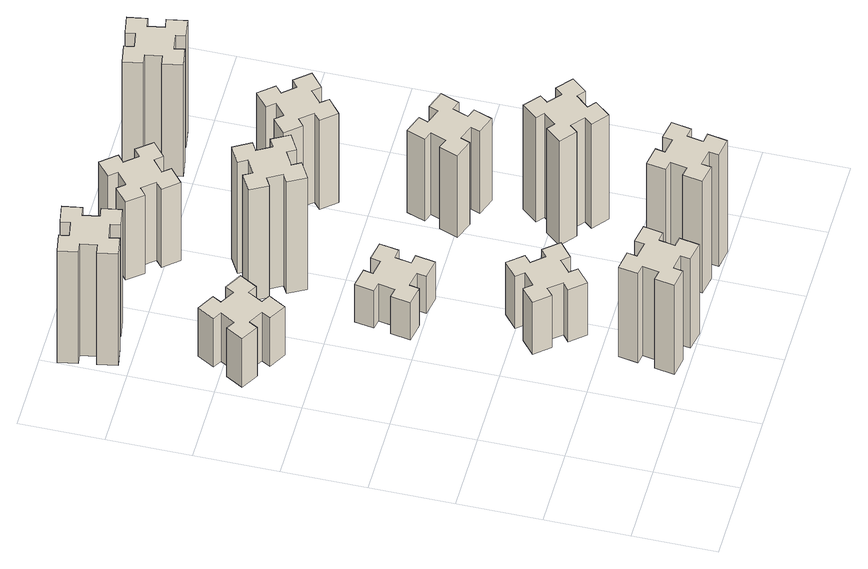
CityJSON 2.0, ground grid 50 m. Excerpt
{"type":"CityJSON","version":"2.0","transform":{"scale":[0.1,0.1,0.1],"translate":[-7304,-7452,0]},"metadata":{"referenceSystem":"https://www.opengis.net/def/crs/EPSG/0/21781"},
"CityObjects":{
"building1":{"type":"Building","attributes":{"class":"1000","function":"1000","usage":"1000","yearOfConstruction":2016,"roofType":"1000","measuredHeight":72,"storeysAboveGround":30,"storeysBelowGround":0},"geometry":[{"type":"Solid","lod":"1","boundaries":[[[[0,1,2,3,4,5,6,7,8,9,10,11,12,13,14,15,16,17,18,19]],[[17,16,20,21]],[[16,15,22,20]],[[15,14,23,22]],[[14,13,24,23]],[[13,12,25,24]],[[12,11,26,25]],[[11,10,27,26]],[[10,9,28,27]],[[9,8,29,28]],[[8,7,30,29]],[[7,6,31,30]],[[6,5,32,31]],[[5,4,33,32]],[[4,3,34,33]],[[3,2,35,34]],[[2,1,36,35]],[[1,0,37,36]],[[0,19,38,37]],[[19,18,39,38]],[[18,17,21,39]],[[24,25,26,27,28,29,30,31,32,33,34,35,36,37,38,39,21,20,22,23]]]]}]},
"building2":{"type":"Building","attributes":{"class":"1000","function":"1000","usage":"1000","yearOfConstruction":2016,"roofType":"1000","measuredHeight":39,"storeysAboveGround":30,"storeysBelowGround":0},"geometry":[{"type":"Solid","lod":"1","boundaries":[[[[40,41,42,43,44,45,46,47,48,49,50,51,52,53,54,55,56,57,58,59]],[[57,56,60,61]],[[56,55,62,60]],[[55,54,63,62]],[[54,53,64,63]],[[53,52,65,64]],[[52,51,66,65]],[[51,50,67,66]],[[50,49,68,67]],[[49,48,69,68]],[[48,47,70,69]],[[47,46,71,70]],[[46,45,72,71]],[[45,44,73,72]],[[44,43,74,73]],[[43,42,75,74]],[[42,41,76,75]],[[41,40,77,76]],[[40,59,78,77]],[[59,58,79,78]],[[58,57,61,79]],[[64,65,66,67,68,69,70,71,72,73,74,75,76,77,78,79,61,60,62,63]]]]}]},
"building3":{"type":"Building","attributes":{"class":"1000","function":"1000","usage":"1000","yearOfConstruction":2016,"roofType":"1000","measuredHeight":90,"storeysAboveGround":30,"storeysBelowGround":0},"geometry":[{"type":"Solid","lod":"1","boundaries":[[[[80,81,82,83,84,85,86,87,88,89,90,91,92,93,94,95,96,97,98,99]],[[97,96,100,101]],[[96,95,102,100]],[[95,94,103,102]],[[94,93,104,103]],[[93,92,105,104]],[[92,91,106,105]],[[91,90,107,106]],[[90,89,108,107]],[[89,88,109,108]],[[88,87,110,109]],[[87,86,111,110]],[[86,85,112,111]],[[85,84,113,112]],[[84,83,114,113]],[[83,82,115,114]],[[82,81,116,115]],[[81,80,117,116]],[[80,99,118,117]],[[99,98,119,118]],[[98,97,101,119]],[[104,105,106,107,108,109,110,111,112,113,114,115,116,117,118,119,101,100,102,103]]]]}]},
"building4":{"type":"Building","attributes":{"class":"1000","function":"1000","usage":"1000","yearOfConstruction":2016,"roofType":"1000","measuredHeight":42,"storeysAboveGround":30,"storeysBelowGround":0},"geometry":[{"type":"Solid","lod":"1","boundaries":[[[[120,121,122,123,124,125,126,127,128,129,130,131,132,133,134,135,136,137,138,139]],[[137,136,140,141]],[[136,135,142,140]],[[135,134,143,142]],[[134,133,144,143]],[[133,132,145,144]],[[132,131,146,145]],[[131,130,147,146]],[[130,129,148,147]],[[129,128,149,148]],[[128,127,150,149]],[[127,126,151,150]],[[126,125,152,151]],[[125,124,153,152]],[[124,123,154,153]],[[123,122,155,154]],[[122,121,156,155]],[[121,120,157,156]],[[120,139,158,157]],[[139,138,159,158]],[[138,137,141,159]],[[144,145,146,147,148,149,150,151,152,153,154,155,156,157,158,159,141,140,142,143]]]]}]},
"building5":{"type":"Building","attributes":{"class":"1000","function":"1000","usage":"1000","yearOfConstruction":2016,"roofType":"1000","measuredHeight":30,"storeysAboveGround":30,"storeysBelowGround":0},"geometry":[{"type":"Solid","lod":"1","boundaries":[[[[160,161,162,163,164,165,166,167,168,169,170,171,172,173,174,175,176,177,178,179]],[[177,176,180,181]],[[176,175,182,180]],[[175,174,183,182]],[[174,173,184,183]],[[173,172,185,184]],[[172,171,186,185]],[[171,170,187,186]],[[170,169,188,187]],[[169,168,189,188]],[[168,167,190,189]],[[167,166,191,190]],[[166,165,192,191]],[[165,164,193,192]],[[164,163,194,193]],[[163,162,195,194]],[[162,161,196,195]],[[161,160,197,196]],[[160,179,198,197]],[[179,178,199,198]],[[178,177,181,199]],[[184,185,186,187,188,189,190,191,192,193,194,195,196,197,198,199,181,180,182,183]]]]}]},
"building6":{"type":"Building","attributes":{"class":"1000","function":"1000","usage":"1000","yearOfConstruction":2016,"roofType":"1000","measuredHeight":90,"storeysAboveGround":30,"storeysBelowGround":0},"geometry":[{"type":"Solid","lod":"1","boundaries":[[[[200,201,202,203,204,205,206,207,208,209,210,211,212,213,214,215,216,217,218,219]],[[217,216,220,221]],[[216,215,222,220]],[[215,214,223,222]],[[214,213,224,223]],[[213,212,225,224]],[[212,211,226,225]],[[211,210,227,226]],[[210,209,228,227]],[[209,208,229,228]],[[208,207,230,229]],[[207,206,231,230]],[[206,205,232,231]],[[205,204,233,232]],[[204,203,234,233]],[[203,202,235,234]],[[202,201,236,235]],[[201,200,237,236]],[[200,219,238,237]],[[219,218,239,238]],[[218,217,221,239]],[[224,225,226,227,228,229,230,231,232,233,234,235,236,237,238,239,221,220,222,223]]]]}]},
"building7":{"type":"Building","attributes":{"class":"1000","function":"1000","usage":"1000","yearOfConstruction":2016,"roofType":"1000","measuredHeight":90,"storeysAboveGround":30,"storeysBelowGround":0},"geometry":[{"type":"Solid","lod":"1","boundaries":[[[[240,241,242,243,244,245,246,247,248,249,250,251,252,253,254,255,256,257,258,259]],[[257,256,260,261]],[[256,255,262,260]],[[255,254,263,262]],[[254,253,264,263]],[[253,252,265,264]],[[252,251,266,265]],[[251,250,267,266]],[[250,249,268,267]],[[249,248,269,268]],[[248,247,270,269]],[[247,246,271,270]],[[246,245,272,271]],[[245,244,273,272]],[[244,243,274,273]],[[243,242,275,274]],[[242,241,276,275]],[[241,240,277,276]],[[240,259,278,277]],[[259,258,279,278]],[[258,257,261,279]],[[264,265,266,267,268,269,270,271,272,273,274,275,276,277,278,279,261,260,262,263]]]]}]},
"building8":{"type":"Building","attributes":{"class":"1000","function":"1000","usage":"1000","yearOfConstruction":2016,"roofType":"1000","measuredHeight":63,"storeysAboveGround":30,"storeysBelowGround":0},"geometry":[{"type":"Solid","lod":"1","boundaries":[[[[280,281,282,283,284,285,286,287,288,289,290,291,292,293,294,295,296,297,298,299]],[[297,296,300,301]],[[296,295,302,300]],[[295,294,303,302]],[[294,293,304,303]],[[293,292,305,304]],[[292,291,306,305]],[[291,290,307,306]],[[290,289,308,307]],[[289,288,309,308]],[[288,287,310,309]],[[287,286,311,310]],[[286,285,312,311]],[[285,284,313,312]],[[284,283,314,313]],[[283,282,315,314]],[[282,281,316,315]],[[281,280,317,316]],[[280,299,318,317]],[[299,298,319,318]],[[298,297,301,319]],[[304,305,306,307,308,309,310,311,312,313,314,315,316,317,318,319,301,300,302,303]]]]}]},
"building9":{"type":"Building","attributes":{"class":"1000","function":"1000","usage":"1000","yearOfConstruction":2016,"roofType":"1000","measuredHeight":84,"storeysAboveGround":30,"storeysBelowGround":0},"geometry":[{"type":"Solid","lod":"1","boundaries":[[[[320,321,322,323,324,325,326,327,328,329,330,331,332,333,334,335,336,337,338,339]],[[337,336,340,341]],[[336,335,342,340]],[[335,334,343,342]],[[334,333,344,343]],[[333,332,345,344]],[[332,331,346,345]],[[331,330,347,346]],[[330,329,348,347]],[[329,328,349,348]],[[328,327,350,349]],[[327,326,351,350]],[[326,325,352,351]],[[325,324,353,352]],[[324,323,354,353]],[[323,322,355,354]],[[322,321,356,355]],[[321,320,357,356]],[[320,339,358,357]],[[339,338,359,358]],[[338,337,341,359]],[[344,345,346,347,348,349,350,351,352,353,354,355,356,357,358,359,341,340,342,343]]]]}]},
"building10":{"type":"Building","attributes":{"class":"1000","function":"1000","usage":"1000","yearOfConstruction":2016,"roofType":"1000","measuredHeight":66,"storeysAboveGround":30,"storeysBelowGround":0},"geometry":[{"type":"Solid","lod":"1","boundaries":[[[[360,361,362,363,364,365,366,367,368,369,370,371,372,373,374,375,376,377,378,379]],[[377,376,380,381]],[[376,375,382,380]],[[375,374,383,382]],[[374,373,384,383]],[[373,372,385,384]],[[372,371,386,385]],[[371,370,387,386]],[[370,369,388,387]],[[369,368,389,388]],[[368,367,390,389]],[[367,366,391,390]],[[366,365,392,391]],[[365,364,393,392]],[[364,363,394,393]],[[363,362,395,394]],[[362,361,396,395]],[[361,360,397,396]],[[360,379,398,397]],[[379,378,399,398]],[[378,377,381,399]],[[384,385,386,387,388,389,390,391,392,393,394,395,396,397,398,399,381,380,382,383]]]]}]},
"building11":{"type":"Building","attributes":{"class":"1000","function":"1000","usage":"1000","yearOfConstruction":2016,"roofType":"1000","measuredHeight":72,"storeysAboveGround":30,"storeysBelowGround":0},"geometry":[{"type":"Solid","lod":"1","boundaries":[[[[400,401,402,403,404,405,406,407,408,409,410,411,412,413,414,415,416,417,418,419]],[[417,416,420,421]],[[416,415,422,420]],[[415,414,423,422]],[[414,413,424,423]],[[413,412,425,424]],[[412,411,426,425]],[[411,410,427,426]],[[410,409,428,427]],[[409,408,429,428]],[[408,407,430,429]],[[407,406,431,430]],[[406,405,432,431]],[[405,404,433,432]],[[404,403,434,433]],[[403,402,435,434]],[[402,401,436,435]],[[401,400,437,436]],[[400,419,438,437]],[[419,418,439,438]],[[418,417,421,439]],[[424,425,426,427,428,429,430,431,432,433,434,435,436,437,438,439,421,420,422,423]]]]}]},
"building12":{"type":"Building","attributes":{"class":"1000","function":"1000","usage":"1000","yearOfConstruction":2016,"roofType":"1000","measuredHeight":90,"storeysAboveGround":30,"storeysBelowGround":0},"geometry":[{"type":"Solid","lod":"1","boundaries":[[[[440,441,442,443,444,445,446,447,448,449,450,451,452,453,454,455,456,457,458,459]],[[457,456,460,461]],[[456,455,462,460]],[[455,454,463,462]],[[454,453,464,463]],[[453,452,465,464]],[[452,451,466,465]],[[451,450,467,466]],[[450,449,468,467]],[[449,448,469,468]],[[448,447,470,469]],[[447,446,471,470]],[[446,445,472,471]],[[445,444,473,472]],[[444,443,474,473]],[[443,442,475,474]],[[442,441,476,475]],[[441,440,477,476]],[[440,459,478,477]],[[459,458,479,478]],[[458,457,461,479]],[[464,465,466,467,468,469,470,471,472,473,474,475,476,477,478,479,461,460,462,463]]]]}]}
},
"vertices":[
[846,274,0],[828,175,0],[769,186,0],[748,67,0],[867,47,0],[877,106,0],[975,88,0],[965,29,0],[1083,8,0],[1104,127,0],[1045,137,0],[1062,235,0],[1121,225,0],[1142,343,0],[1024,364,0],[1014,305,0],[915,322,0],[926,381,0],[807,402,0],[787,284,0],[915,322,720],[926,381,720],[1014,305,720],[1024,364,720],[1142,343,720],[1121,225,720],[1062,235,720],[1045,137,720],[1104,127,720],[1083,8,720],[965,29,720],[975,88,720],[877,106,720],[867,47,720],[748,67,720],[769,186,720],[828,175,720],[846,274,720],[787,284,720],[807,402,720],
[376,2327,0],[426,2414,0],[478,2384,0],[538,2488,0],[434,2548,0],[404,2496,0],[317,2546,0],[347,2598,0],[243,2658,0],[183,2554,0],[235,2524,0],[185,2437,0],[133,2467,0],[73,2363,0],[177,2303,0],[207,2355,0],[294,2305,0],[264,2253,0],[368,2193,0],[428,2297,0],[294,2305,390],[264,2253,390],[207,2355,390],[177,2303,390],[73,2363,390],[133,2467,390],[185,2437,390],[235,2524,390],[183,2554,390],[243,2658,390],[347,2598,390],[317,2546,390],[404,2496,390],[434,2548,390],[538,2488,390],[478,2384,390],[426,2414,390],[376,2327,390],[428,2297,390],[368,2193,390],
[235,3382,0],[137,3365,0],[127,3424,0],[8,3403,0],[29,3285,0],[88,3295,0],[106,3197,0],[47,3187,0],[67,3068,0],[186,3089,0],[175,3148,0],[274,3166,0],[284,3107,0],[402,3127,0],[381,3246,0],[322,3235,0],[305,3334,0],[364,3344,0],[343,3462,0],[225,3441,0],[305,3334,900],[364,3344,900],[322,3235,900],[381,3246,900],[402,3127,900],[284,3107,900],[274,3166,900],[175,3148,900],[186,3089,900],[67,3068,900],[47,3187,900],[106,3197,900],[88,3295,900],[29,3285,900],[8,3403,900],[127,3424,900],[137,3365,900],[235,3382,900],[225,3441,900],[343,3462,900],
[913,962,0],[836,897,0],[798,943,0],[706,866,0],[783,774,0],[829,813,0],[893,736,0],[847,698,0],[924,606,0],[1016,683,0],[978,729,0],[1054,793,0],[1093,747,0],[1185,824,0],[1108,916,0],[1062,878,0],[997,954,0],[1043,993,0],[966,1085,0],[874,1008,0],[997,954,420],[1043,993,420],[1062,878,420],[1108,916,420],[1185,824,420],[1093,747,420],[1054,793,420],[978,729,420],[1016,683,420],[924,606,420],[847,698,420],[893,736,420],[829,813,420],[783,774,420],[706,866,420],[798,943,420],[836,897,420],[913,962,420],[874,1008,420],[966,1085,420],
[945,1617,0],[962,1715,0],[1021,1705,0],[1042,1823,0],[924,1844,0],[914,1785,0],[815,1802,0],[826,1861,0],[707,1882,0],[687,1764,0],[746,1754,0],[728,1655,0],[669,1666,0],[648,1547,0],[767,1527,0],[777,1586,0],[875,1568,0],[865,1509,0],[983,1488,0],[1004,1607,0],[875,1568,300],[865,1509,300],[777,1586,300],[767,1527,300],[648,1547,300],[669,1666,300],[728,1655,300],[746,1754,300],[687,1764,300],[707,1882,300],[826,1861,300],[815,1802,300],[914,1785,300],[924,1844,300],[1042,1823,300],[1021,1705,300],[962,1715,300],[945,1617,300],[1004,1607,300],[983,1488,300],
[1654,305,0],[1555,322,0],[1566,381,0],[1447,402,0],[1427,284,0],[1486,274,0],[1468,175,0],[1409,186,0],[1388,67,0],[1507,47,0],[1517,106,0],[1615,88,0],[1605,29,0],[1723,8,0],[1744,127,0],[1685,137,0],[1702,235,0],[1761,225,0],[1782,343,0],[1664,364,0],[1702,235,900],[1761,225,900],[1685,137,900],[1744,127,900],[1723,8,900],[1605,29,900],[1615,88,900],[1517,106,900],[1507,47,900],[1388,67,900],[1409,186,900],[1468,175,900],[1486,274,900],[1427,284,900],[1447,402,900],[1566,381,900],[1555,322,900],[1654,305,900],[1664,364,900],[1782,343,900],
[957,2305,0],[1044,2355,0],[1074,2303,0],[1178,2363,0],[1118,2467,0],[1066,2437,0],[1016,2524,0],[1068,2554,0],[1008,2658,0],[904,2598,0],[934,2546,0],[847,2496,0],[817,2548,0],[713,2488,0],[773,2384,0],[825,2414,0],[875,2327,0],[823,2297,0],[883,2193,0],[987,2253,0],[875,2327,900],[823,2297,900],[825,2414,900],[773,2384,900],[713,2488,900],[817,2548,900],[847,2496,900],[934,2546,900],[904,2598,900],[1008,2658,900],[1068,2554,900],[1016,2524,900],[1066,2437,900],[1118,2467,900],[1178,2363,900],[1074,2303,900],[1044,2355,900],[957,2305,900],[987,2253,900],[883,2193,900],
[1062,3198,0],[997,3274,0],[1043,3313,0],[966,3405,0],[874,3328,0],[913,3282,0],[836,3217,0],[798,3263,0],[706,3186,0],[783,3094,0],[829,3133,0],[893,3056,0],[847,3018,0],[924,2926,0],[1016,3003,0],[978,3049,0],[1054,3113,0],[1093,3067,0],[1185,3144,0],[1108,3236,0],[1054,3113,630],[1093,3067,630],[978,3049,630],[1016,3003,630],[924,2926,630],[847,3018,630],[893,3056,630],[829,3133,630],[783,3094,630],[706,3186,630],[798,3263,630],[836,3217,630],[913,3282,630],[874,3328,630],[966,3405,630],[1043,3313,630],[997,3274,630],[1062,3198,630],[1108,3236,630],[1185,3144,630],
[1837,836,0],[1902,913,0],[1948,874,0],[2025,966,0],[1933,1043,0],[1894,997,0],[1818,1062,0],[1856,1108,0],[1764,1185,0],[1687,1093,0],[1733,1054,0],[1669,978,0],[1623,1016,0],[1546,924,0],[1638,847,0],[1676,893,0],[1753,829,0],[1714,783,0],[1806,706,0],[1883,798,0],[1753,829,840],[1714,783,840],[1676,893,840],[1638,847,840],[1546,924,840],[1623,1016,840],[1669,978,840],[1733,1054,840],[1687,1093,840],[1764,1185,840],[1856,1108,840],[1818,1062,840],[1894,997,840],[1933,1043,840],[2025,966,840],[1948,874,840],[1902,913,840],[1837,836,840],[1883,798,840],[1806,706,840],
[1770,1672,0],[1676,1706,0],[1697,1762,0],[1584,1803,0],[1543,1690,0],[1599,1670,0],[1565,1576,0],[1509,1597,0],[1467,1484,0],[1580,1443,0],[1601,1499,0],[1695,1465,0],[1674,1409,0],[1787,1367,0],[1828,1480,0],[1772,1501,0],[1806,1595,0],[1862,1574,0],[1903,1687,0],[1790,1728,0],[1806,1595,660],[1862,1574,660],[1772,1501,660],[1828,1480,660],[1787,1367,660],[1674,1409,660],[1695,1465,660],[1601,1499,660],[1580,1443,660],[1467,1484,660],[1509,1597,660],[1565,1576,660],[1599,1670,660],[1543,1690,660],[1584,1803,660],[1697,1762,660],[1676,1706,660],[1770,1672,660],[1790,1728,660],[1903,1687,660],
[1469,2393,0],[1533,2316,0],[1487,2278,0],[1564,2186,0],[1656,2263,0],[1618,2309,0],[1694,2373,0],[1733,2327,0],[1825,2404,0],[1748,2496,0],[1702,2458,0],[1637,2534,0],[1683,2573,0],[1606,2665,0],[1514,2588,0],[1553,2542,0],[1476,2477,0],[1438,2523,0],[1346,2446,0],[1423,2354,0],[1476,2477,720],[1438,2523,720],[1553,2542,720],[1514,2588,720],[1606,2665,720],[1683,2573,720],[1637,2534,720],[1702,2458,720],[1748,2496,720],[1825,2404,720],[1733,2327,720],[1694,2373,720],[1618,2309,720],[1656,2263,720],[1564,2186,720],[1487,2278,720],[1533,2316,720],[1469,2393,720],[1423,2354,720],[1346,2446,720],
[1568,3295,0],[1586,3197,0],[1527,3187,0],[1547,3068,0],[1666,3089,0],[1655,3148,0],[1754,3166,0],[1764,3107,0],[1882,3127,0],[1861,3246,0],[1802,3235,0],[1785,3334,0],[1844,3344,0],[1823,3462,0],[1705,3441,0],[1715,3382,0],[1617,3365,0],[1607,3424,0],[1488,3403,0],[1509,3285,0],[1617,3365,900],[1607,3424,900],[1715,3382,900],[1705,3441,900],[1823,3462,900],[1844,3344,900],[1785,3334,900],[1802,3235,900],[1861,3246,900],[1882,3127,900],[1764,3107,900],[1754,3166,900],[1655,3148,900],[1666,3089,900],[1547,3068,900],[1527,3187,900],[1586,3197,900],[1568,3295,900],[1509,3285,900],[1488,3403,900]
]}
